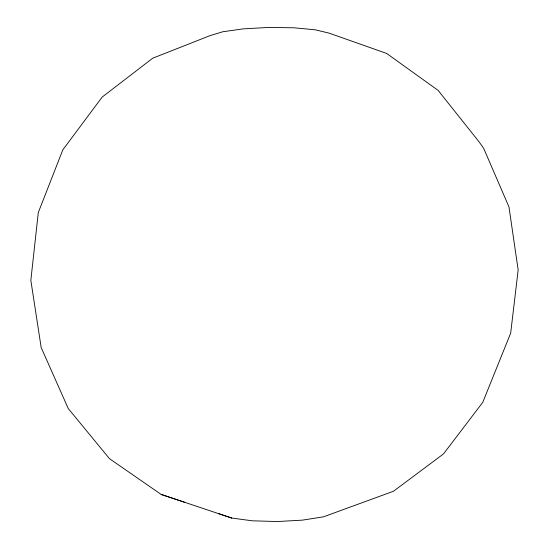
<?xml version="1.0" encoding="UTF-8"?>
<svg xmlns="http://www.w3.org/2000/svg" width="549" height="549" viewBox="0 0 549 549"><rect width="100%" height="100%" fill="white"/><g stroke="black" fill="none" stroke-linecap="round" stroke-linejoin="round"><path stroke-width="0.82" d="M231.699 518.03L252.231 520.802L277.272 521.55L302.492 520.129L323.533 516.808L393.461 491.259L443.489 453.927L482.777 402.314L510.673 333.154L518.16 269.943L508.964 206.891L483.669 148.34L479.119 141.903L438.15 90.42L386.661 53.438L329.091 33.132L315.401 29.824L294.099 27.8L268.639 27.45L243.427 28.85L222.825 31.746L210.137 35.596L152.711 58.201L102.176 97.07L62.847 149.808L38.293 212.573L30.84 280.347L41.175 347.517L68.254 408.552L109.498 458.696L161.173 494.443L231.699 518.03L218.955 513.782M161.173 494.443L184.684 502.294"/></g></svg>
